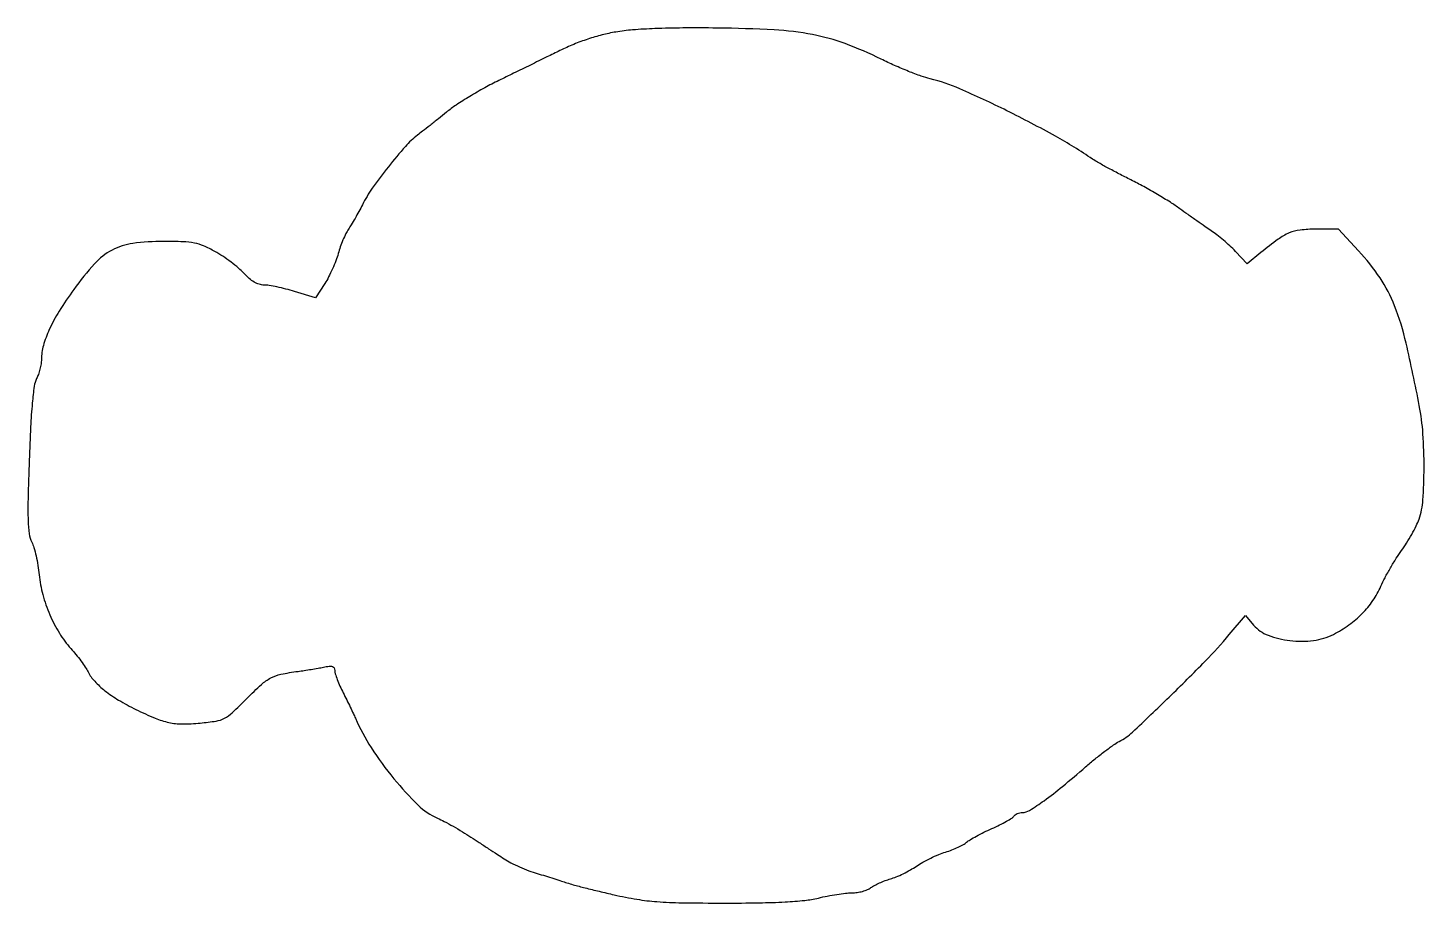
# Model space of a CAD drawing. Extents: x 0 to 400, y 0 to 251.
import ezdxf

# ---------------------------------------------------------------- set-up
doc = ezdxf.new("R2010")
doc.units = 0

msp = doc.modelspace()

# ---------------------------------------------------------------- linework, layer by layer
msp.add_lwpolyline([(168.5, 249.441665, 0.020419), (164.572597, 248.603658, 0.017299), (160.5, 247.407615, 0.016945), (156.427547, 245.901968, 0.017363), (152.5, 244.135117, -0.000386), (148.756561, 242.295846, -0.000198), (144.059375, 239.994774, -0.000197), (139.219983, 237.628771, -0.000296), (135, 235.570751, 0.012859), (130.95995, 233.47325, 0.010003), (126.675, 230.993641, 0.010138), (122.771872, 228.51998, 0.024041), (120, 226.485239, -0.001342), (117.688538, 224.621336, -0.001218), (115.291521, 222.708617, -0.001219), (113.138522, 221.007725, -0.003924), (111.694538, 219.890892, 0.049497), (108.232554, 216.669614, 0.013059), (103.37556, 210.860521, 0.013653), (98.754444, 204.691952, 0.036723), (95.92769, 200, -0.006828), (94.928999, 198.09323, -0.005614), (93.812525, 196.084807, -0.005674), (92.745192, 194.262888, -0.014969), (91.927656, 192.990832, 0.036333), (91.182925, 191.715454, 0.015144), (90.359765, 189.899551, 0.01489), (89.592199, 187.894088, 0.01866), (89.006695, 185.990832, -0.0255), (88.356462, 183.975642, -0.014699), (87.381055, 181.619505, -0.014663), (86.259782, 179.305541, -0.023709), (85.157836, 177.415994), (82.50907, 173.331988), (76.504535, 175.158355, 0.011127), (74.005742, 175.858047, 0.010926), (71.463143, 176.45047, 0.010864), (69.212727, 176.872394, 0.040223), (67.774251, 176.992361, -0.076059), (66.391772, 177.20785, -0.055245), (64.965769, 177.839252, -0.046768), (63.49858, 178.888194, -0.029596), (61.99244, 180.358385, 0.031545), (60.451559, 181.850813, 0.015092), (58.301253, 183.576124, 0.014896), (55.939698, 185.248564, 0.020543), (53.718189, 186.596361, 0.024359), (50.460604, 188.192286, 0.053295), (47.809698, 189.013313, 0.03962), (44.592724, 189.38379, 0.008604), (39, 189.48588, 0.032988), (30.174859, 188.912258, 0.090136), (24.243941, 187.008202, 0.086112), (19.207395, 183.081282, 0.028364), (13.280994, 175.753429, 0.016129), (9.099429, 169.522794, 0.031502), (6.254657, 164.263705, 0.039825), (4.578265, 159.717252, 0.067214), (4.014553, 155.70034, -0.03867), (3.909742, 154.432781, -0.022181), (3.598576, 152.929855, -0.022058), (3.149162, 151.438114, -0.034023), (2.618895, 150.20034, 0.084765), (1.939108, 148.030806, 0.011108), (1.39543, 143.210021, 0.010022), (0.920454, 136.440103, 0.003723), (0.514334, 126.902539, 0.002628), (0.180659, 115.728974, 0.014035), (0.201821, 109.628076, 0.025083), (0.515292, 105.799353, 0.084079), (1.255688, 103.402539, -0.046396), (1.8632, 101.857566, -0.014894), (2.478671, 99.46848, -0.014715), (3.00886, 96.754463, -0.015952), (3.362068, 94.085902, 0.040869), (4.409244, 88.376176, 0.035656), (6.403389, 82.636062, 0.036177), (9.151631, 77.330859, 0.046139), (12.450813, 72.922764, -0.013849), (13.876129, 71.254466, -0.011139), (15.317447, 69.385964, -0.011299), (16.572245, 67.59888, -0.028087), (17.384483, 66.223386, 0.068947), (19.263586, 63.562809, 0.038371), (22.196309, 60.87695, 0.032012), (26.124972, 58.184691, 0.019629), (31.060016, 55.504491, 0.01556), (36.56771, 52.997483, 0.046985), (40.500615, 51.771672, 0.052247), (44.359213, 51.369552, 0.022909), (49.5, 51.6081, 0.016333), (54.010278, 52.174114, 0.081985), (56.416214, 52.974374, 0.067235), (58.649801, 54.565508, 0.008852), (62.832789, 58.629322, -0.012516), (67.033716, 62.651157, -0.062791), (69.69112, 64.521051, -0.070524), (72.589226, 65.568912, -0.018209), (77.5, 66.410436, 0.004341), (79.268418, 66.663221, 0.002938), (81.279688, 66.980661, 0.002959), (83.219728, 67.310356, 0.005903), (84.75, 67.598409, -0.018739), (86.438584, 67.871591, -0.103815), (87.350116, 67.794868, -0.210498), (87.824966, 67.390177, -0.112992), (88, 66.625522, 0.077512), (88.141751, 65.71663, 0.013692), (88.71385, 64.082768, 0.014537), (89.499778, 62.188399, 0.012628), (90.430127, 60.250522, -0.003016), (91.439117, 58.248409, -0.002707), (92.461257, 56.161091, -0.002714), (93.358178, 54.278064, -0.008517), (93.932091, 53, 0.042673), (98.435705, 44.56318, 0.027984), (104.944619, 35.665428, 0.027402), (111.87649, 28.108949, 0.09129), (117.444036, 24.368124, -0.018363), (119.3838, 23.440037, -0.007723), (121.924186, 22.057389, -0.007629), (124.59736, 20.494235, -0.009851), (127, 18.974164, 0.000491), (129.398195, 17.393279, 0.000361), (132.059375, 15.645526, 0.000364), (134.579591, 13.995578, 0.000812), (136.5, 12.744759, 0.026197), (138.425331, 11.63393, 0.013466), (140.940625, 10.437499, 0.013347), (143.602235, 9.342294, 0.019607), (146, 8.535804, -0.002439), (148.325673, 7.841458, -0.002095), (150.765625, 7.088828, -0.00211), (152.97519, 6.38686, -0.00607), (154.5, 5.874828, 0.018777), (156.266135, 5.331285, 0.003129), (159.703125, 4.43626, 0.003427), (163.760045, 3.436416, 0.003031), (168, 2.449369, 0.014547), (174.544386, 1.166515, 0.022288), (180.281408, 0.475278, 0.015334), (187.414135, 0.156403, 0.003498), (199.5, 0.071623, 0.003964), (209.537751, 0.151031, 0.009438), (216.993764, 0.409978, 0.012329), (222.585807, 0.848444, 0.033517), (226.5, 1.520001, -0.011485), (229.05808, 2.075825, -0.009744), (231.782918, 2.547774, -0.009861), (234.282303, 2.880367, -0.027052), (236.05887, 2.984379, 0.035972), (237.563839, 3.099433, 0.029493), (239.142529, 3.431271, 0.030446), (240.562485, 3.912924, 0.066284), (241.55887, 4.483777, -0.040512), (242.555217, 5.124749, -0.016873), (243.991058, 5.830681, -0.016564), (245.587325, 6.48698, -0.020589), (247.112818, 6.985381, 0.030224), (248.774629, 7.563966, 0.015037), (250.80623, 8.484758, 0.014868), (252.860781, 9.568381, 0.021136), (254.612818, 10.660353, -0.023502), (256.421949, 11.776058, -0.014209), (258.65869, 12.932586, -0.014222), (260.950392, 13.956941, -0.024154), (262.927402, 14.664307, 0.017716), (264.740235, 15.286731, 0.017104), (266.526188, 16.042586, 0.017306), (268.050952, 16.815536, 0.05801), (268.961387, 17.465056, -0.048866), (269.925884, 18.180036, -0.010302), (271.748109, 19.222525, -0.010701), (273.921096, 20.34731, -0.009964), (276.192046, 21.406227, 0.010519), (278.393479, 22.435701, 0.01381), (280.355267, 23.472233, 0.011297), (281.93353, 24.410345, 0.11509), (282.467077, 24.94673, -0.10106), (282.846857, 25.350322, -0.052061), (283.454737, 25.690602, -0.048728), (284.179481, 25.921891, -0.052934), (284.915215, 26, 0.141207), (286.999096, 26.600489, 0.015913), (291.122026, 29.378606, 0.01591), (296.405034, 33.449888, 0.007421), (303, 39.041341, -0.008774), (305.717387, 41.332633, -0.008838), (308.507002, 43.521498, -0.008688), (311.003096, 45.342427, -0.034877), (312.619583, 46.318347, 0.070369), (316.448165, 49.016722, 0.003976), (326.958767, 59.054603, 0.006675), (337.274074, 69.334897, 0.018347), (344.178949, 76.94181), (348.765956, 82.38362), (351.132978, 79.639458, 0.124942), (355.27077, 76.744672, 0.061895), (361.539594, 75.222368, 0.059819), (368.314061, 75.255583, 0.087055), (374.012034, 77.006139, 0.037771), (378.432507, 79.699654, 0.04261), (382.209332, 82.932327, 0.044069), (385.276282, 86.651178, 0.046322), (387.586157, 90.790732, -0.017074), (388.757117, 93.211506, -0.010078), (390.310531, 96.02263, -0.010076), (391.976947, 98.770499, -0.016985), (393.497239, 100.996239, 0.018306), (394.952819, 103.139369, 0.013295), (396.419064, 105.622323, 0.013463), (397.686004, 108.056426, 0.028457), (398.506592, 110.018684, 0.06802), (399.624858, 115.441748, 0.016342), (399.945542, 124.641299, 0.017566), (399.622765, 134.429397, 0.0304), (398.576875, 142.5, 0.009327), (394.802733, 160.355149, 0.036819), (391.479322, 171.077236, 0.053735), (387.32607, 179.024976, 0.039844), (381.178383, 186.807826), (375.430562, 193), (368.965281, 192.994735, 0.027976), (364.448293, 192.738116, 0.072653), (361.304877, 191.909507, 0.057945), (358.137172, 190.101896, 0.013061), (353.230425, 186.290357), (349.314102, 183.080715), (345.907051, 186.649393, 0.015417), (344.347782, 188.184939, 0.010268), (342.472696, 189.850755, 0.010342), (340.585107, 191.393313, 0.019866), (339, 192.53631, -0.004874), (337.277701, 193.701392, -0.001885), (334.9125, 195.348411, -0.001866), (332.362152, 197.152919, -0.002306), (330, 198.854022, 0.016655), (327.294185, 200.687059, 0.007431), (323.61875, 202.926641, 0.007346), (319.656756, 205.18306, 0.009877), (316, 207.101974, -0.003895), (312.562451, 208.853734, -0.004292), (309.2625, 210.60402, -0.004003), (306.469064, 212.145561, -0.021739), (305, 213.057886, 0.023124), (294.354901, 219.627998, 0.011939), (280.493722, 226.8946, 0.011025), (266.985613, 233.20331, 0.046325), (258.5, 236.036974, -0.028823), (255.975432, 236.783033, -0.009278), (252.325, 238.171782, -0.009219), (248.312452, 239.870712, -0.010202), (244.5, 241.662559, 0.026539), (234.169056, 246.112212, 0.041578), (224.851796, 248.696106, 0.033171), (213.831774, 250.037199, 0.01091), (197.5, 250.57578, 0.004436), (187.692958, 250.598088, 0.008123), (179.699947, 250.415473, 0.009847), (173.288426, 250.038161, 0.022732)], format="xyb", close=True)

doc.saveas('drawing.dxf')
